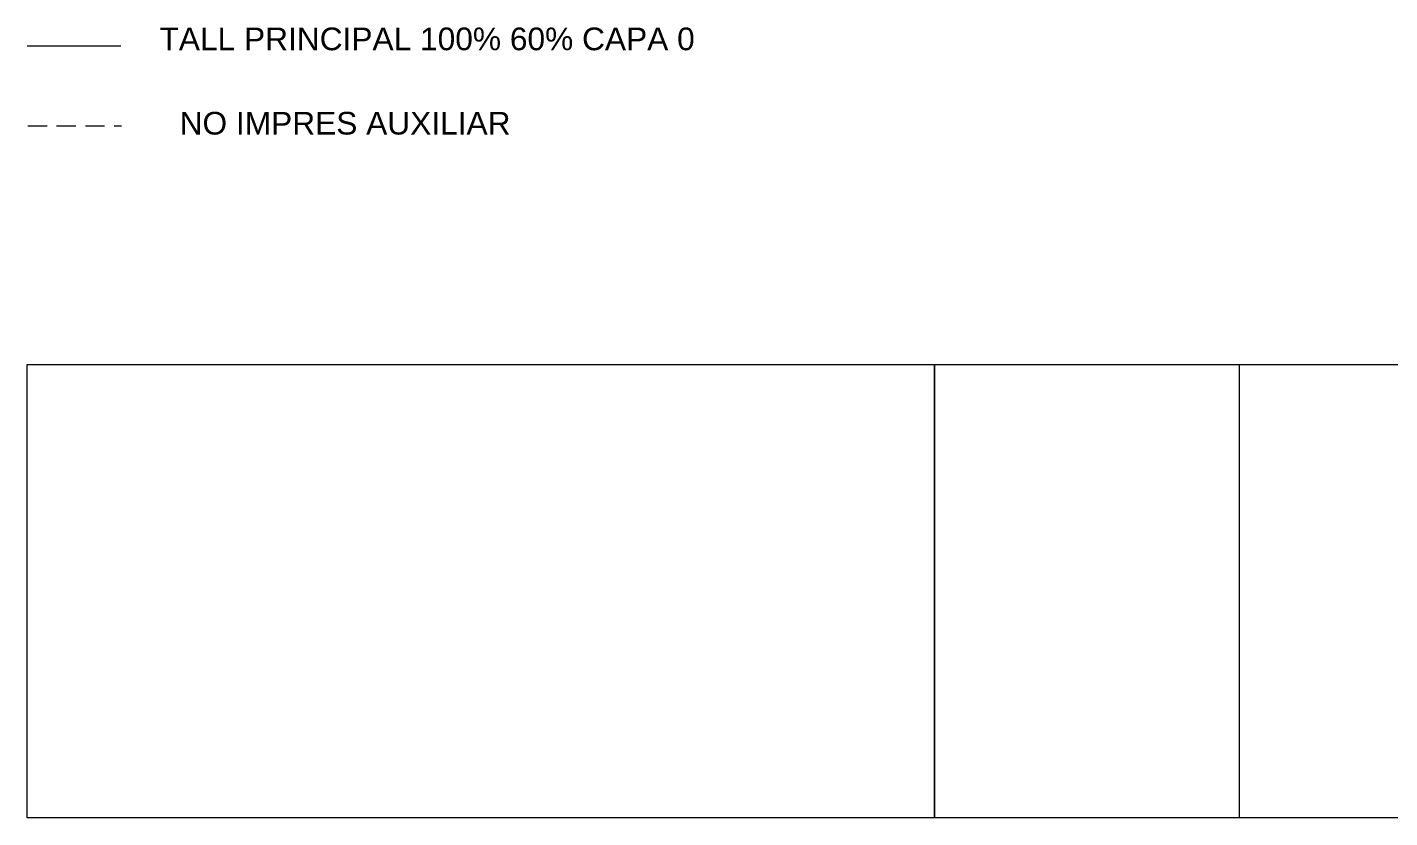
# Model space of a CAD drawing. Header units: millimetres. Extents: x 1 to 3601, y 1 to 1248.
# Drawn here: x 1 to 902, y 1 to 525 of the extents above; entities that cross this region are included whole.
import ezdxf

# ---------------------------------------------------------------- set-up
doc = ezdxf.new("R2010")
doc.units = ezdxf.units.MM
doc.linetypes.add('DASHED', pattern=[19.05, 12.7, -6.35])
doc.layers.get('0').update_dxf_attribs({"lineweight": 5})
doc.layers.add('AUXILIAR', color=30, linetype='DASHED', lineweight=5)
doc.layers.add('NO IMPRES', color=5, linetype='Continuous', lineweight=5)
doc.styles.get("Standard").update_dxf_attribs({"font": 'arial.ttf'})

msp = doc.modelspace()

# ---------------------------------------------------------------- linework, layer by layer
for p, q in [((0.74, 512.38), (62.66, 512.38)), ((802.47, 1.48), (802.47, 301.48))]:
    msp.add_line(p, q)
at = {"layer": 'AUXILIAR'}
msp.add_line((1.13, 459.56), (63.06, 459.56), dxfattribs=at)
at = {"layer": 'NO IMPRES'}
for points in [[(0.74, 1.48), (0.74, 301.48), (600.74, 301.48), (600.74, 1.48)], [(600.74, 1.48), (600.74, 301.48), (1200.74, 301.48), (1200.74, 1.48)]]:
    msp.add_lwpolyline(points, close=True, dxfattribs=at)

# ---------------------------------------------------------------- texts
at = {"insert": (88.21, 524.56), "char_height": 15, "width": 461.4577, "attachment_point": 1}
msp.add_mtext('{TALL PRINCIPAL 100% 60% CAPA 0}', dxfattribs=at)
at = {"layer": 'AUXILIAR', "insert": (101.52, 468.75), "char_height": 15, "width": 267.7482, "attachment_point": 1}
msp.add_mtext('{NO IMPRES AUXILIAR}', dxfattribs=at)

doc.saveas('drawing.dxf')
